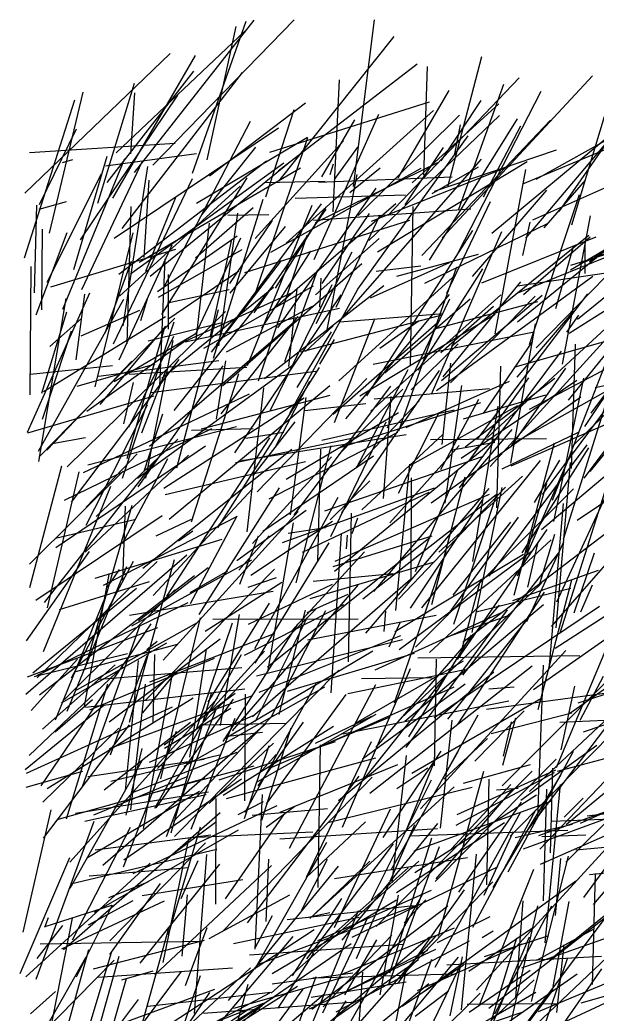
# Model space of a CAD drawing. Header units: metres. Extents: x 0 to 1019, y 0 to 619.
# Drawn here: x 0.1 to 69.5, y 496.1 to 615.5 of the extents above; entities that cross this region are included whole.
import ezdxf

# ---------------------------------------------------------------- set-up
doc = ezdxf.new("R2010")
doc.units = ezdxf.units.M

msp = doc.modelspace()

# ---------------------------------------------------------------- linework, layer by layer
at = {"color": 125}
for p, q in [((13.87, 597.17), (28.25, 615.46)), ((6.59, 585.54), (10.57, 599.14)), ((47.91, 538.85), (67.39, 539.15)), ((66.21, 532.23), (74.26, 537.88)), ((27.14, 521.68), (27.2, 534.5))]:
    msp.add_line(p, q, dxfattribs=at)
at = {"color": 43}
for p, q in [((16.06, 598.04), (33.07, 615.51)), ((2.36, 562.44), (5.66, 582.02))]:
    msp.add_line(p, q, dxfattribs=at)
at = {"color": 61}
msp.add_line((20.82, 597.1), (27.29, 615.35), dxfattribs=at)
at = {"color": 76}
for p, q in [((40.21, 595.5), (42.7, 615.5)), ((8.04, 556.95), (14.18, 563.37)), ((25.65, 530.11), (40.76, 547.61)), ((54.79, 526.46), (60.7, 532.5))]:
    msp.add_line(p, q, dxfattribs=at)
at = {"color": 98}
for p, q in [((11.68, 599.53), (27.14, 614.17)), ((28.44, 582.79), (34.7, 601.37)), ((60.54, 595.83), (70.92, 600.16))]:
    msp.add_line(p, q, dxfattribs=at)
at = {"color": 49}
for p, q in [((22.62, 598.69), (26.1, 614.7)), ((64.53, 580.85), (66.63, 588.3)), ((34.65, 541.02), (50.12, 543.99)), ((14.04, 485.61), (22.94, 498.64))]:
    msp.add_line(p, q, dxfattribs=at)
at = {"color": 8}
for p, q in [((31.21, 596.12), (45.09, 613.53)), ((59.64, 564.77), (79.21, 575.74)), ((61.02, 551.51), (63.42, 559.87)), ((47.58, 513.06), (62.19, 522.39))]:
    msp.add_line(p, q, dxfattribs=at)
at = {"color": 68}
for p, q in [((0.66, 594.71), (18.16, 611.47)), ((42.36, 509.78), (49.56, 524.19)), ((36.9, 494.77), (49.34, 505.33))]:
    msp.add_line(p, q, dxfattribs=at)
at = {"color": 91}
for p, q in [((11.25, 594.1), (21.19, 611.22)), ((12.43, 560.44), (18.63, 579.24))]:
    msp.add_line(p, q, dxfattribs=at)
at = {"color": 104}
for p, q in [((51.52, 595.45), (55.63, 611.13)), ((33.2, 594.09), (46.46, 594.51)), ((24.52, 528.83), (33.51, 542.91))]:
    msp.add_line(p, q, dxfattribs=at)
at = {"color": 244}
for p, q in [((10.59, 595.99), (21.01, 609.35)), ((4.35, 531.43), (10.38, 546.19)), ((42.91, 528.13), (57.75, 545.2)), ((10.87, 527.96), (28.05, 534.33)), ((63.23, 504.62), (65.07, 523.66)), ((6.4, 504.98), (13.4, 518.52)), ((34.89, 496.7), (50.1, 503.85))]:
    msp.add_line(p, q, dxfattribs=at)
at = {"color": 157}
for p, q in [((31.15, 597.39), (47.86, 610.25)), ((30.39, 531.89), (36.86, 544.56)), ((52.02, 541.58), (58.7, 543.9)), ((1.38, 496.1), (4.37, 498.76))]:
    msp.add_line(p, q, dxfattribs=at)
at = {"color": 75}
for p, q in [((48.65, 596.87), (49.1, 609.91)), ((17.14, 572.46), (30.58, 583.41)), ((43.95, 573.12), (54.24, 581.99)), ((40.04, 553.8), (40.71, 555.7)), ((10.76, 510.08), (15.52, 511.96))]:
    msp.add_line(p, q, dxfattribs=at)
at = {"color": 216}
for p, q in [((12.4, 590.43), (26.86, 609.2)), ((28.37, 589.24), (38.98, 600.97)), ((17.87, 579.54), (26.39, 585.37)), ((30.17, 525.66), (44.62, 531.76)), ((0.82, 523.33), (7.64, 525.23)), ((20.55, 517.26), (35.31, 517.95)), ((62.67, 514.06), (72.14, 518.23)), ((36.55, 496.95), (44.81, 505.54))]:
    msp.add_line(p, q, dxfattribs=at)
at = {"color": 147}
for p, q in [((37.74, 592.45), (38.51, 608.3)), ((42.24, 582.12), (51.74, 586.35)), ((26.16, 550.56), (34.52, 556.61)), ((34.99, 545.98), (49.92, 550.39))]:
    msp.add_line(p, q, dxfattribs=at)
at = {"color": 255}
for p, q in [((44.33, 592.03), (60.11, 608.56)), ((15.82, 570.76), (35.66, 573.31)), ((20.01, 499.5), (22.6, 506.48)), ((62.44, 496.37), (77, 502.46))]:
    msp.add_line(p, q, dxfattribs=at)
at = {"color": 12}
for p, q in [((50.85, 589.34), (68.91, 608.79)), ((46.85, 561.88), (59.94, 569.18)), ((19.48, 509.96), (21.53, 514.51)), ((35.31, 500.43), (52.3, 500.9))]:
    msp.add_line(p, q, dxfattribs=at)
at = {"color": 152}
for p, q in [((66.43, 590.87), (71.6, 608.03)), ((42.66, 569.98), (56.54, 571.24)), ((25.99, 562.33), (40.34, 565.33)), ((67.54, 544.39), (68.94, 547.64))]:
    msp.add_line(p, q, dxfattribs=at)
at = {"color": 199}
msp.add_line((9.44, 593.49), (13.88, 607.92), dxfattribs=at)
at = {"color": 31}
for p, q in [((45.55, 596.55), (51.68, 607.02)), ((60.55, 587.19), (61.44, 591.23)), ((1.02, 565.98), (8.51, 582.71)), ((27.26, 565.26), (31.83, 565.96)), ((1.28, 547.32), (5.12, 561.95)), ((54.93, 544.38), (66.34, 547.25)), ((51.06, 524.28), (56.31, 529.19))]:
    msp.add_line(p, q, dxfattribs=at)
at = {"color": 248}
for p, q in [((52.81, 587.6), (62.77, 606.94)), ((50.69, 575.57), (57.04, 581.11))]:
    msp.add_line(p, q, dxfattribs=at)
at = {"color": 112}
for p, q in [((52.84, 592.76), (58.28, 607.79)), ((9.64, 494.57), (12.01, 503.03))]:
    msp.add_line(p, q, dxfattribs=at)
at = {"color": 90}
for p, q in [((64.94, 592.48), (75.24, 607.4)), ((15.35, 539.85), (16.57, 540.87))]:
    msp.add_line(p, q, dxfattribs=at)
at = {"color": 148}
for p, q in [((0.63, 586.93), (6.7, 605.9)), ((47.25, 595.95), (57.67, 605.42)), ((1.32, 570.47), (1.46, 585.89))]:
    msp.add_line(p, q, dxfattribs=at)
at = {"color": 10}
for p, q in [((3.66, 589.89), (7.71, 606.82)), ((21.94, 566.37), (37.38, 570.41)), ((47.13, 548.3), (47.17, 560.49)), ((10.99, 527.21), (15.39, 539.12)), ((12.36, 500.16), (16.12, 501.27))]:
    msp.add_line(p, q, dxfattribs=at)
at = {"color": 241}
for p, q in [((7.37, 589.1), (19.08, 606.47)), ((28.03, 519.96), (37.06, 520.75))]:
    msp.add_line(p, q, dxfattribs=at)
at = {"color": 137}
msp.add_line((13.43, 599.4), (13.92, 606.76), dxfattribs=at)
at = {"color": 101}
for p, q in [((30.12, 599.61), (49.34, 605.66)), ((52.37, 599.41), (53.07, 602.9)), ((19.95, 576.85), (38.51, 580.86)), ((45.28, 544.56), (46.95, 562.12)), ((69.04, 509.24), (72.19, 512.87)), ((22.84, 505.13), (32.56, 510.41)), ((59.71, 498.06), (60.59, 509.68)), ((25.19, 491.33), (27.55, 499.64))]:
    msp.add_line(p, q, dxfattribs=at)
at = {"color": 158}
for p, q in [((50.72, 598.59), (55.53, 605.83)), ((45.63, 566.13), (52.63, 585.86)), ((50.01, 511.99), (64.57, 526.69)), ((52.64, 520.06), (64.52, 525.39))]:
    msp.add_line(p, q, dxfattribs=at)
at = {"color": 72}
for p, q in [((60.93, 589.29), (74.95, 605.9)), ((11.33, 576.6), (20.84, 596.45)), ((28.34, 539.98), (38.34, 558.17)), ((46.51, 528.08), (58.72, 544.62))]:
    msp.add_line(p, q, dxfattribs=at)
at = {"color": 141}
for p, q in [((62.15, 596.39), (78.89, 605.71)), ((15.24, 585.34), (18.87, 594.31)), ((14.8, 510.31), (26.87, 512.25)), ((30.41, 500.93), (45.37, 509.79))]:
    msp.add_line(p, q, dxfattribs=at)
at = {"color": 133}
for p, q in [((22.88, 596.79), (34.43, 605.56)), ((1.64, 537.08), (14.09, 547.24)), ((56.75, 489.1), (64.23, 499.03))]:
    msp.add_line(p, q, dxfattribs=at)
at = {"color": 22}
for p, q in [((29.64, 594.25), (33.07, 604.73)), ((2.34, 563.68), (12.6, 581.96)), ((57.38, 523), (60, 523.21)), ((9.12, 515.78), (23.05, 517.6))]:
    msp.add_line(p, q, dxfattribs=at)
at = {"color": 15}
for p, q in [((32.08, 588.67), (49.83, 604.63)), ((51.98, 576.31), (68.49, 589.63)), ((53.15, 562.87), (67.04, 572.22)), ((27.44, 507.03), (40.86, 524.63))]:
    msp.add_line(p, q, dxfattribs=at)
at = {"color": 86}
for p, q in [((17.38, 583.38), (27.8, 603.33)), ((36.99, 578.07), (40.63, 596.92)), ((15.2, 533.76), (30.69, 549.52)), ((61.85, 535.08), (70.4, 541.08)), ((67.89, 510.06), (79.12, 525.45))]:
    msp.add_line(p, q, dxfattribs=at)
at = {"color": 183}
msp.add_line((35.45, 586.72), (43.26, 604.2), dxfattribs=at)
at = {"color": 251}
for p, q in [((36.39, 596.65), (40.34, 603.49)), ((47.13, 571.08), (52.79, 576.61)), ((14.32, 559.42), (24.51, 573.96)), ((20.59, 545.41), (26.22, 555.91)), ((56.19, 532.68), (71.57, 534.79))]:
    msp.add_line(p, q, dxfattribs=at)
at = {"color": 56}
for p, q in [((40.77, 592.03), (52.93, 604.08)), ((64.66, 545.6), (72.36, 562.31)), ((55.32, 497.06), (61.88, 513.46))]:
    msp.add_line(p, q, dxfattribs=at)
at = {"color": 171}
for p, q in [((42.05, 589.02), (57.75, 604.02)), ((57.21, 577.79), (60.9, 597.55)), ((54.91, 490.2), (61.36, 505.36)), ((58.49, 491.36), (73.47, 505.56)), ((38.13, 496.35), (54.15, 504.87))]:
    msp.add_line(p, q, dxfattribs=at)
at = {"color": 3}
for p, q in [((48.4, 587.22), (63.9, 603.47)), ((54.45, 541.89), (58.07, 559.35)), ((51.49, 543.96), (60.03, 555.76)), ((20.53, 526.92), (22.52, 539.91)), ((27.17, 520.34), (35.7, 535.8)), ((0.79, 500.55), (15.75, 514.18)), ((68.56, 512.82), (73.88, 513.34))]:
    msp.add_line(p, q, dxfattribs=at)
at = {"color": 172}
for p, q in [((49.33, 586.65), (59.92, 603.62)), ((40.94, 570.35), (57.24, 580.14)), ((56.24, 511.59), (56.49, 524.28))]:
    msp.add_line(p, q, dxfattribs=at)
at = {"color": 169}
for p, q in [((2.43, 593.32), (6.91, 602.42)), ((54.56, 550.43), (57.58, 569.12)), ((39.35, 551.97), (39.46, 553.62))]:
    msp.add_line(p, q, dxfattribs=at)
at = {"color": 70}
for p, q in [((11.41, 589.28), (31.18, 602.55)), ((39.08, 579.97), (55.58, 598.77)), ((66.14, 577.88), (85.13, 589.87)), ((29.18, 578.49), (35.06, 587.71)), ((3.4, 544.86), (7.21, 561.23)), ((6.95, 535.01), (21.43, 543.1)), ((7.62, 493.24), (23.54, 499.07))]:
    msp.add_line(p, q, dxfattribs=at)
at = {"color": 58}
for p, q in [((55.83, 594.24), (60.31, 602.79)), ((59.52, 546.39), (64.35, 564.68)), ((48.39, 498.59), (66.94, 512.06)), ((21.08, 491.62), (39.92, 504.55))]:
    msp.add_line(p, q, dxfattribs=at)
at = {"color": 149}
for p, q in [((21.31, 593.51), (34.66, 601.41)), ((35.62, 591.16), (50.33, 598.37)), ((26.32, 520.04), (29.36, 521.61))]:
    msp.add_line(p, q, dxfattribs=at)
at = {"color": 201}
for p, q in [((40.73, 583.17), (53.97, 601.59)), ((36.37, 565), (52.31, 568.68)), ((67.08, 555.42), (79.69, 563.85)), ((17.43, 528.41), (25.96, 534.61))]:
    msp.add_line(p, q, dxfattribs=at)
at = {"color": 213}
for p, q in [((56.83, 589.87), (71.2, 601.81)), ((44.71, 513.41), (52.78, 527.6)), ((25.18, 497.7), (38.4, 513.85)), ((17.17, 486.84), (32.96, 505.4))]:
    msp.add_line(p, q, dxfattribs=at)
at = {"color": 136}
for p, q in [((1.25, 599.58), (18.77, 600.69)), ((37.39, 596.93), (37.8, 598.22)), ((33.42, 571.33), (37.53, 578.05)), ((13.28, 531.13), (18.66, 550.67)), ((61.59, 497.57), (66.04, 515.05))]:
    msp.add_line(p, q, dxfattribs=at)
at = {"color": 187}
for p, q in [((21.96, 592.08), (28.47, 600.24)), ((49.59, 570.55), (58.02, 590.09))]:
    msp.add_line(p, q, dxfattribs=at)
at = {"color": 111}
for p, q in [((37.9, 596.32), (40.7, 600.22)), ((19.16, 552.91), (20.89, 554.12)), ((10.6, 547.34), (12.06, 549.49))]:
    msp.add_line(p, q, dxfattribs=at)
at = {"color": 25}
for p, q in [((46.4, 593.3), (51.03, 600.2)), ((49.45, 565.09), (63.41, 565.23)), ((38.39, 521.74), (57.06, 537.18))]:
    msp.add_line(p, q, dxfattribs=at)
at = {"color": 126}
for p, q in [((49.94, 594.95), (64.61, 599.91)), ((3.35, 523.15), (20.9, 534.07))]:
    msp.add_line(p, q, dxfattribs=at)
at = {"color": 138}
for p, q in [((5.2, 598.39), (6.45, 598.73)), ((65.51, 519.72), (67.8, 521.99)), ((66.91, 515.8), (83.32, 517.23)), ((9.87, 488.32), (19.52, 501.18))]:
    msp.add_line(p, q, dxfattribs=at)
at = {"color": 11}
for p, q in [((5.23, 580.76), (12.69, 598.86)), ((43.38, 576.09), (48.1, 579.4)), ((33.29, 547.89), (37.5, 564.32)), ((62.5, 547.52), (64.39, 553.74)), ((45.15, 542.03), (60.62, 551.32)), ((28.85, 534.76), (45.87, 541.55)), ((60.32, 521.75), (69.47, 528.37))]:
    msp.add_line(p, q, dxfattribs=at)
at = {"color": 53}
for p, q in [((7.53, 583.14), (14.82, 598.52)), ((30.85, 581.02), (45.29, 593.46)), ((64.46, 540.01), (80.28, 550.25)), ((11, 524.06), (24.07, 527.23)), ((56.18, 481.7), (70.05, 501.5))]:
    msp.add_line(p, q, dxfattribs=at)
at = {"color": 197}
for p, q in [((10.36, 597.99), (21.31, 599.45)), ((65.15, 527.8), (66.8, 535.46)), ((55.65, 505.27), (56.99, 506.08))]:
    msp.add_line(p, q, dxfattribs=at)
at = {"color": 163}
for p, q in [((11.98, 584.97), (29.73, 598.58)), ((26.52, 547.72), (28.78, 553.51)), ((30.28, 498.57), (48.03, 514.44)), ((46.3, 507.01), (48.91, 509.8))]:
    msp.add_line(p, q, dxfattribs=at)
at = {"color": 233}
for p, q in [((43.08, 587.63), (61.09, 598.5)), ((32.42, 573.85), (33.44, 583.2)), ((25.93, 563.49), (38.71, 582.48)), ((40.53, 561.77), (48.08, 569.76)), ((15.69, 535.98), (30.57, 541.76)), ((5.3, 484.27), (11.09, 503.45))]:
    msp.add_line(p, q, dxfattribs=at)
at = {"color": 29}
for p, q in [((12.49, 578.75), (15.47, 597.9)), ((45.67, 539.85), (61.7, 551.75)), ((10.82, 531.19), (24.18, 541.14)), ((10.9, 503.22), (17.01, 511.74))]:
    msp.add_line(p, q, dxfattribs=at)
at = {"color": 128}
for p, q in [((13.37, 585.01), (31.81, 598.32)), ((67.39, 586.21), (84.2, 593.11)), ((64.27, 555.23), (67.89, 572.48)), ((21.63, 544.07), (31.29, 559.31)), ((24.06, 524.19), (38.03, 528.8)), ((68.93, 499.61), (69.28, 512.95))]:
    msp.add_line(p, q, dxfattribs=at)
at = {"color": 96}
for p, q in [((14.42, 586.41), (33.82, 597.72)), ((18.64, 576.32), (32.86, 582.76)), ((24.3, 568.17), (33.55, 579.88)), ((67.91, 560.46), (80.14, 576.64)), ((3.05, 545.52), (16.37, 562.55)), ((37.12, 528.6), (52.28, 535.38)), ((40.05, 505.32), (57.58, 513.79))]:
    msp.add_line(p, q, dxfattribs=at)
at = {"color": 81}
for p, q in [((15.73, 584.73), (32.31, 598.25)), ((62.15, 576.12), (72.16, 586.35)), ((25.41, 529.51), (29.25, 529.92)), ((53.43, 523.81), (61.49, 526.06))]:
    msp.add_line(p, q, dxfattribs=at)
at = {"color": 38}
msp.add_line((30.25, 587.59), (48.32, 597.68), dxfattribs=at)
at = {"color": 202}
for p, q in [((39.76, 594.79), (43.41, 597.74)), ((31.1, 578.51), (42.94, 595.3)), ((27.11, 585.15), (46.97, 591.45)), ((65.43, 553.14), (70.87, 570.4)), ((66.72, 544.29), (69.16, 551.48))]:
    msp.add_line(p, q, dxfattribs=at)
at = {"color": 198}
for p, q in [((42.35, 591.33), (59.03, 597.99)), ((22.73, 533.54), (30.11, 545.42)), ((16.46, 520.85), (25.77, 533.9)), ((17.3, 502.27), (20.38, 517.1))]:
    msp.add_line(p, q, dxfattribs=at)
at = {"color": 73}
for p, q in [((49.67, 594.66), (55.23, 597.84)), ((36, 596.03), (52.04, 596.66)), ((15.51, 576.95), (24.4, 579.16)), ((6.28, 557.56), (19.24, 574.71)), ((2.79, 530.3), (11.55, 538.04))]:
    msp.add_line(p, q, dxfattribs=at)
at = {"color": 160}
for p, q in [((61.74, 591.5), (75.43, 597.59)), ((45.61, 545.92), (58.45, 559.38)), ((4.36, 553.25), (14.02, 555.54)), ((28.55, 536.72), (46.07, 541.08)), ((0.71, 525.45), (10.16, 533.17)), ((31.39, 520.32), (45.53, 526.06))]:
    msp.add_line(p, q, dxfattribs=at)
at = {"color": 166}
for p, q in [((3.38, 583.99), (9.89, 597.01)), ((29.09, 482.65), (35.7, 500.57)), ((18.84, 488.44), (29.69, 497.55)), ((19.42, 491.07), (30.66, 498.12))]:
    msp.add_line(p, q, dxfattribs=at)
at = {"color": 207}
msp.add_line((15.03, 586.97), (15.63, 596.27), dxfattribs=at)
at = {"color": 143}
for p, q in [((17.14, 580.12), (27.42, 596.52)), ((1.86, 582.73), (2.13, 593.27)), ((42.16, 522.61), (61.68, 537.91)), ((35.1, 498.08), (46.53, 499.92))]:
    msp.add_line(p, q, dxfattribs=at)
at = {"color": 26}
for p, q in [((29.5, 595.98), (36.8, 596.14)), ((50.17, 571), (68.95, 584.74))]:
    msp.add_line(p, q, dxfattribs=at)
at = {"color": 247}
for p, q in [((63.13, 590.53), (68.09, 596.24)), ((33.98, 508.57), (37.08, 514.67)), ((34.6, 507.68), (37.35, 508.26))]:
    msp.add_line(p, q, dxfattribs=at)
at = {"color": 195}
for p, q in [((66.27, 585.49), (86.03, 597.08)), ((17.54, 558.48), (34.44, 562.47)), ((41.68, 541.84), (56.52, 559.21))]:
    msp.add_line(p, q, dxfattribs=at)
at = {"color": 33}
for p, q in [((12.05, 582.33), (26.55, 595.55)), ((36.14, 581), (36.31, 584.5)), ((65.72, 514.32), (81.02, 529.5))]:
    msp.add_line(p, q, dxfattribs=at)
at = {"color": 234}
for p, q in [((54.52, 584.68), (63.44, 595.05)), ((67.43, 531.36), (70.25, 536.68)), ((43.75, 517.26), (50.72, 527.66)), ((6.88, 500.54), (11.21, 509.2))]:
    msp.add_line(p, q, dxfattribs=at)
at = {"color": 121}
for p, q in [((59.91, 579.24), (79.14, 594.93)), ((14.61, 579.4), (15.42, 581.99)), ((62.38, 532.65), (66.46, 548.22)), ((12.6, 514.6), (26.72, 524.31))]:
    msp.add_line(p, q, dxfattribs=at)
at = {"color": 52}
for p, q in [((2.42, 592.78), (5.69, 593.69)), ((62.91, 558.51), (73.05, 572.14)), ((48.41, 544.86), (62.69, 562.59))]:
    msp.add_line(p, q, dxfattribs=at)
at = {"color": 179}
for p, q in [((23.36, 574.86), (29.32, 593.99)), ((68.77, 568.26), (82.54, 586.83)), ((22.06, 530.8), (32.08, 531.03)), ((22.15, 496.16), (40.44, 497.54))]:
    msp.add_line(p, q, dxfattribs=at)
at = {"color": 87}
for p, q in [((51.42, 582.68), (56.66, 593.7)), ((19.82, 525.85), (36.75, 535.37)), ((45.36, 510.66), (58.36, 519.08)), ((0.1, 500.94), (6.07, 514.89))]:
    msp.add_line(p, q, dxfattribs=at)
at = {"color": 140}
for p, q in [((61.35, 576.51), (67.36, 594.54)), ((35.89, 550.47), (36.28, 563.92)), ((13.54, 542.7), (27.96, 550.65)), ((1.79, 536.62), (13.03, 539.38))]:
    msp.add_line(p, q, dxfattribs=at)
at = {"color": 203}
for p, q in [((68.56, 586.49), (78.83, 594.64)), ((56.64, 561.86), (71.83, 578.56)), ((7.73, 561.13), (27.68, 570.59)), ((49.53, 557.5), (67.53, 570.21)), ((28.43, 531.27), (34.68, 543.76))]:
    msp.add_line(p, q, dxfattribs=at)
at = {"color": 13}
for p, q in [((12.98, 576.61), (13.46, 593.1)), ((12.47, 548.21), (12.78, 557.08)), ((8.48, 532.62), (23.48, 538.81)), ((17.94, 505.62), (21.78, 518.56))]:
    msp.add_line(p, q, dxfattribs=at)
at = {"color": 159}
for p, q in [((21.2, 586.94), (28.15, 592.98)), ((10.34, 577.93), (13.52, 586.52)), ((51.54, 490.05), (67.1, 500.88))]:
    msp.add_line(p, q, dxfattribs=at)
at = {"color": 209}
for p, q in [((23.71, 576.48), (36.35, 593.42)), ((47.05, 573.92), (47.35, 593.1)), ((42.93, 585.31), (48.29, 585.97)), ((46.53, 566.53), (58.95, 572.1)), ((26.39, 549.4), (30.05, 553.51))]:
    msp.add_line(p, q, dxfattribs=at)
at = {"color": 250}
for p, q in [((27.47, 574), (35.23, 593.24)), ((40.54, 561.7), (46.75, 573.51)), ((29.84, 537.77), (49.4, 553.38))]:
    msp.add_line(p, q, dxfattribs=at)
at = {"color": 242}
for p, q in [((28.25, 580.33), (36.91, 592.78)), ((32.86, 500.67), (38.78, 509.97))]:
    msp.add_line(p, q, dxfattribs=at)
at = {"color": 236}
for p, q in [((30.82, 583.3), (36.89, 593.02)), ((33.73, 486.85), (50.13, 505.48))]:
    msp.add_line(p, q, dxfattribs=at)
at = {"color": 46}
for p, q in [((35.38, 591.46), (54.31, 592.81)), ((23.74, 567.55), (24.83, 574.54)), ((0.79, 534.51), (20.16, 551.23)), ((42.17, 487.16), (62.13, 498.71))]:
    msp.add_line(p, q, dxfattribs=at)
at = {"color": 64}
for p, q in [((67.12, 579.56), (83.71, 593.03)), ((59.89, 572.57), (66.68, 580.53)), ((37.93, 495.57), (48.02, 502.64))]:
    msp.add_line(p, q, dxfattribs=at)
at = {"color": 249}
for p, q in [((24.02, 576.36), (26.28, 592.28)), ((27.54, 547.35), (30.95, 548.53)), ((37.91, 512.37), (53.91, 514.89))]:
    msp.add_line(p, q, dxfattribs=at)
at = {"color": 177}
for p, q in [((25.09, 592.06), (30.01, 592.14)), ((64.12, 557.79), (71.14, 575.82)), ((47.63, 549.24), (52.7, 561.36)), ((6.12, 511.19), (14.78, 526.54))]:
    msp.add_line(p, q, dxfattribs=at)
at = {"color": 1}
for p, q in [((25.34, 583.84), (30.46, 591.42)), ((28.35, 501.46), (37, 516.7)), ((64.22, 499.39), (66.12, 509.58))]:
    msp.add_line(p, q, dxfattribs=at)
at = {"color": 254}
for p, q in [((36.42, 583.86), (42.11, 592.26)), ((28.72, 523.47), (34.2, 531.12)), ((15.9, 522.62), (28.27, 525.89)), ((1.23, 492.21), (11.43, 502.54))]:
    msp.add_line(p, q, dxfattribs=at)
at = {"color": 109}
for p, q in [((38.1, 580.99), (43.41, 592.11)), ((14.23, 560.44), (32.88, 574.04)), ((61.34, 522.79), (79.66, 539.99)), ((12.87, 519.97), (14.8, 527.98))]:
    msp.add_line(p, q, dxfattribs=at)
at = {"color": 21}
for p, q in [((65.31, 574.15), (68.68, 591.98)), ((53.64, 564.23), (64.42, 572.47)), ((63.73, 537.52), (65.44, 557.41)), ((43.87, 542.03), (44.08, 544.48))]:
    msp.add_line(p, q, dxfattribs=at)
at = {"color": 14}
for p, q in [((2.74, 580.69), (2.79, 590.36)), ((24.91, 521.97), (42.89, 526.85)), ((55.89, 510.36), (59.37, 517.83))]:
    msp.add_line(p, q, dxfattribs=at)
at = {"color": 23}
for p, q in [((21.27, 577.09), (22.89, 591.07)), ((36.75, 556.52), (55.82, 563.1)), ((45.11, 533.44), (51.33, 551.69))]:
    msp.add_line(p, q, dxfattribs=at)
at = {"color": 253}
for p, q in [((25.38, 582.66), (32.03, 590.68)), ((35.71, 579.03), (40.04, 587.63)), ((59.92, 583.58), (77.67, 586.18)), ((49.35, 539.52), (63.96, 553.05)), ((1.22, 527.12), (12.46, 537.82)), ((13.14, 489.56), (30.14, 498.63))]:
    msp.add_line(p, q, dxfattribs=at)
at = {"color": 120}
msp.add_line((41.8, 570.34), (54.56, 590.21), dxfattribs=at)
at = {"color": 57}
for p, q in [((48.77, 583.9), (63.5, 591.03)), ((2.74, 570.65), (5.74, 580.42)), ((52.05, 563.84), (57.18, 564.79)), ((12.42, 552.59), (17.87, 562.81)), ((54.07, 501.21), (61.85, 506.52)), ((27.7, 503.19), (46.12, 504.47))]:
    msp.add_line(p, q, dxfattribs=at)
at = {"color": 74}
for p, q in [((66.31, 586.05), (82.01, 590.98)), ((2.85, 521.52), (11.99, 530.43)), ((68.28, 519.9), (87.86, 522.27))]:
    msp.add_line(p, q, dxfattribs=at)
at = {"color": 59}
for p, q in [((2.06, 580.06), (5.77, 589.95)), ((28.39, 538.23), (37.26, 552.69)), ((52.69, 530.81), (63.14, 546.77)), ((37.1, 519.08), (54.47, 523.33)), ((25.93, 489.39), (36.58, 498.4))]:
    msp.add_line(p, q, dxfattribs=at)
at = {"color": 193}
for p, q in [((9.13, 571.43), (13.69, 589.92)), ((62.49, 517.52), (80.48, 523.96))]:
    msp.add_line(p, q, dxfattribs=at)
at = {"color": 51}
for p, q in [((16.64, 582.87), (26.22, 589.56)), ((68.63, 561.26), (77.4, 571.95)), ((61.02, 543.24), (65.47, 552.79)), ((2.43, 534.44), (21.07, 548.76)), ((60.64, 515.92), (72.22, 520.16))]:
    msp.add_line(p, q, dxfattribs=at)
at = {"color": 50}
for p, q in [((21.2, 577.71), (26.63, 589.34)), ((24.47, 571.6), (41.18, 586.25)), ((8.25, 562.07), (26.14, 566.65)), ((49.62, 545.28), (53.64, 560.62))]:
    msp.add_line(p, q, dxfattribs=at)
at = {"color": 42}
for p, q in [((22.99, 577.51), (25.58, 589.11)), ((26.73, 562.56), (46.51, 565.71)), ((56.97, 511.29), (65.13, 524.75)), ((56.48, 496.79), (70.82, 507.94)), ((31.15, 496.76), (35.43, 503.39))]:
    msp.add_line(p, q, dxfattribs=at)
at = {"color": 206}
for p, q in [((28.78, 572.13), (34.62, 589.63)), ((35.63, 582.48), (43.3, 589.26)), ((61.16, 547.35), (62.35, 552.6)), ((12.77, 522.93), (14.36, 538.54))]:
    msp.add_line(p, q, dxfattribs=at)
at = {"color": 240}
for p, q in [((55.62, 583.92), (69.38, 589.43)), ((50.79, 572.2), (62.86, 582.43))]:
    msp.add_line(p, q, dxfattribs=at)
at = {"color": 36}
for p, q in [((60.65, 582.52), (68.66, 589.43)), ((3.34, 563.83), (13.53, 574.51)), ((18.55, 519.19), (30.53, 532.02)), ((5.33, 503.82), (24.17, 520.27)), ((8.93, 501.52), (22.28, 504.94)), ((18.62, 490.1), (33.48, 499.43)), ((46.69, 489.93), (55.42, 498.57))]:
    msp.add_line(p, q, dxfattribs=at)
at = {"color": 65}
for p, q in [((68.03, 585.05), (68.05, 588.95)), ((4.4, 552.14), (22.42, 564.33)), ((14.88, 549.62), (32.8, 563.93)), ((22.83, 521.35), (30.57, 528.61))]:
    msp.add_line(p, q, dxfattribs=at)
at = {"color": 174}
for p, q in [((3.81, 583.46), (18.83, 587.96)), ((38.01, 550.49), (56.53, 558.52)), ((13.43, 520.61), (15.19, 535.72))]:
    msp.add_line(p, q, dxfattribs=at)
at = {"color": 175}
for p, q in [((12.02, 574.68), (18.39, 588.48)), ((13.63, 522.68), (26.19, 527.53)), ((25.75, 504.55), (40.86, 507.72))]:
    msp.add_line(p, q, dxfattribs=at)
at = {"color": 243}
for p, q in [((16.75, 582.19), (26.8, 587.92)), ((38.43, 572.14), (52.12, 584.6)), ((44.45, 499.65), (50.53, 516.18))]:
    msp.add_line(p, q, dxfattribs=at)
at = {"color": 113}
for p, q in [((59.97, 582.73), (74.24, 588.52)), ((28.07, 552.61), (37.54, 563.02)), ((35.63, 528.6), (42.39, 531.84)), ((10.9, 504.87), (22.39, 516.63))]:
    msp.add_line(p, q, dxfattribs=at)
at = {"color": 151}
for p, q in [((16.93, 571.52), (17.55, 586.8)), ((62.8, 554.27), (80.94, 569.59)), ((7.95, 551.55), (20.36, 563.22)), ((61.96, 557.53), (65.02, 562.63)), ((51.99, 515.92), (59.1, 523.63)), ((2.18, 502.76), (5.24, 506.71)), ((41.65, 493.5), (49.25, 499.73))]:
    msp.add_line(p, q, dxfattribs=at)
at = {"color": 48}
for p, q in [((23.14, 575.58), (31.52, 586.6)), ((3.95, 564.63), (7.96, 565.35)), ((58.06, 561.57), (67.26, 565.96)), ((8.06, 538.01), (13.6, 557.21)), ((0.08, 488.9), (8.05, 502.93)), ((15.49, 490.14), (27.81, 501.61))]:
    msp.add_line(p, q, dxfattribs=at)
at = {"color": 35}
for p, q in [((45.39, 584.73), (55.21, 587.37)), ((17.94, 578.37), (17.96, 584.93)), ((12.58, 566.97), (13.73, 571.93)), ((4.83, 544.69), (15.67, 548.02))]:
    msp.add_line(p, q, dxfattribs=at)
at = {"color": 173}
for p, q in [((68.01, 566.66), (81.32, 586.62)), ((6.3, 536.45), (13.75, 550.47)), ((23.09, 532.63), (29.5, 539.68)), ((5.67, 519.54), (10.65, 535.73)), ((4.33, 529.99), (8.82, 533.86)), ((9.05, 508.31), (26.37, 518.19)), ((55, 498.93), (71.84, 517.34)), ((5.13, 503.9), (17.49, 509.69)), ((67.56, 497.41), (79.01, 500.64))]:
    msp.add_line(p, q, dxfattribs=at)
at = {"color": 222}
for p, q in [((31.94, 574.48), (35.89, 585.51)), ((30.21, 568.61), (37.65, 583.71))]:
    msp.add_line(p, q, dxfattribs=at)
at = {"color": 219}
msp.add_line((47.97, 573.43), (55.73, 585.62), dxfattribs=at)
at = {"color": 186}
for p, q in [((17.83, 581.5), (25.23, 583.12)), ((28.62, 558.83), (41.78, 572.42)), ((54.56, 506.5), (62.11, 520.61)), ((61.54, 493.27), (72.44, 498.31)), ((30.65, 483.97), (39.31, 497.67))]:
    msp.add_line(p, q, dxfattribs=at)
at = {"color": 108}
for p, q in [((18.64, 568.6), (30.41, 583.45)), ((15.67, 564.29), (33.12, 579.29)), ((8.4, 512.69), (20.35, 513.67)), ((8.18, 489.64), (14.36, 497.8))]:
    msp.add_line(p, q, dxfattribs=at)
at = {"color": 54}
for p, q in [((22.22, 576.08), (35.37, 583.56)), ((41.3, 545.94), (57.51, 558.6)), ((46.28, 531.92), (62.79, 547.84)), ((7.61, 523.4), (14.56, 542.82)), ((51.82, 495.87), (53.31, 502.94))]:
    msp.add_line(p, q, dxfattribs=at)
at = {"color": 229}
for p, q in [((29.5, 572.41), (43.85, 583.61)), ((59.65, 573.84), (76.65, 578.63)), ((7.89, 519.23), (22.47, 522.45))]:
    msp.add_line(p, q, dxfattribs=at)
at = {"color": 62}
for p, q in [((32.55, 568.26), (40.72, 583.17)), ((13.19, 566.59), (18.58, 577.52)), ((28.05, 531.8), (47.04, 548.33)), ((28.91, 525.01), (30.89, 527.25))]:
    msp.add_line(p, q, dxfattribs=at)
at = {"color": 55}
for p, q in [((50.97, 572.62), (60.3, 584.06)), ((64.02, 542.64), (79.92, 560.81)), ((38.66, 493.08), (48.49, 510.45))]:
    msp.add_line(p, q, dxfattribs=at)
at = {"color": 80}
for p, q in [((66.03, 569.84), (76.72, 583)), ((33.85, 575.63), (50.87, 580.09)), ((65.84, 578), (67.29, 580.05)), ((62.58, 515.86), (73.12, 526.92))]:
    msp.add_line(p, q, dxfattribs=at)
at = {"color": 30}
for p, q in [((6.84, 574.65), (7.89, 582.54)), ((27.58, 542.91), (37.66, 547.73)), ((63.87, 515.43), (64.17, 525.63))]:
    msp.add_line(p, q, dxfattribs=at)
at = {"color": 196}
for p, q in [((39.26, 567.57), (51.72, 582.52)), ((34.95, 507.55), (52.28, 523.37))]:
    msp.add_line(p, q, dxfattribs=at)
at = {"color": 238}
for p, q in [((42.28, 568.49), (57.89, 582.48)), ((8.04, 554.8), (15.43, 569.27))]:
    msp.add_line(p, q, dxfattribs=at)
at = {"color": 116}
for p, q in [((44.27, 566.48), (51.79, 582.01)), ((40.45, 531), (53.41, 538.52)), ((24.8, 509.93), (31.9, 520.12))]:
    msp.add_line(p, q, dxfattribs=at)
at = {"color": 32}
msp.add_line((51.85, 571.91), (62.03, 582.33), dxfattribs=at)
at = {"color": 28}
for p, q in [((55.05, 565.08), (68.36, 582.59)), ((2.94, 570.88), (17.6, 579.88)), ((9.55, 572.7), (23.99, 574.6))]:
    msp.add_line(p, q, dxfattribs=at)
at = {"color": 145}
for p, q in [((7.44, 577.54), (14.5, 580.63)), ((17.64, 520.65), (18.09, 520.68)), ((10.99, 485.31), (27.36, 496.53))]:
    msp.add_line(p, q, dxfattribs=at)
at = {"color": 40}
for p, q in [((18.97, 561.7), (23.95, 580.72)), ((61.35, 568.76), (77.39, 577.18)), ((55.96, 502.97), (63.67, 505.49)), ((54.1, 496.29), (61.44, 501.35))]:
    msp.add_line(p, q, dxfattribs=at)
at = {"color": 228}
msp.add_line((24.91, 575.63), (35.26, 581.12), dxfattribs=at)
at = {"color": 24}
for p, q in [((49.82, 578.36), (62.36, 581.66)), ((9.26, 555.83), (19.09, 565.15)), ((37.5, 534.67), (38.77, 553.79))]:
    msp.add_line(p, q, dxfattribs=at)
at = {"color": 79}
for p, q in [((66.64, 564.41), (83.35, 580.85)), ((27.43, 553.99), (29.43, 571.3)), ((32.61, 556.06), (34.49, 570.16)), ((64.58, 542.48), (66.28, 562.32)), ((9.71, 536.32), (26.77, 537.72))]:
    msp.add_line(p, q, dxfattribs=at)
at = {"color": 97}
for p, q in [((2.39, 563.01), (18.7, 579.66)), ((16.12, 546.37), (28.11, 559.22)), ((16.32, 520.79), (26.74, 539.28))]:
    msp.add_line(p, q, dxfattribs=at)
at = {"color": 156}
for p, q in [((3.69, 576.27), (7.5, 579.64)), ((44.56, 555.07), (52.91, 564.38)), ((44.49, 540.2), (45.84, 543.18)), ((28.38, 503.86), (29.27, 522.44))]:
    msp.add_line(p, q, dxfattribs=at)
at = {"color": 63}
for p, q in [((5.77, 561.81), (24.8, 580.47)), ((22.37, 542.09), (31.58, 547.96)), ((31.24, 532.07), (34.43, 544.6))]:
    msp.add_line(p, q, dxfattribs=at)
at = {"color": 204}
for p, q in [((37.91, 567.13), (42.75, 579.6)), ((16.61, 525.58), (35.66, 544.71)), ((21.35, 530.41), (25.65, 543.07))]:
    msp.add_line(p, q, dxfattribs=at)
at = {"color": 39}
msp.add_line((38.54, 579.23), (50.99, 580.22), dxfattribs=at)
at = {"color": 220}
for p, q in [((56.31, 565.32), (72.04, 579.89)), ((1.05, 565.88), (16.22, 570.33)), ((14.87, 532.25), (18.9, 537.18))]:
    msp.add_line(p, q, dxfattribs=at)
at = {"color": 153}
for p, q in [((9.73, 569.3), (17.64, 578.72)), ((20.68, 518.29), (25.95, 531.61))]:
    msp.add_line(p, q, dxfattribs=at)
at = {"color": 210}
for p, q in [((12.97, 562.82), (17.51, 578.61)), ((57.42, 556.88), (57.89, 573.92))]:
    msp.add_line(p, q, dxfattribs=at)
at = {"color": 122}
msp.add_line((34.42, 575.66), (37.74, 578.74), dxfattribs=at)
at = {"color": 100}
msp.add_line((37.77, 568.15), (50.25, 579.11), dxfattribs=at)
at = {"color": 9}
for p, q in [((59.1, 562.24), (62.07, 579)), ((29.31, 554.1), (42.61, 563.14))]:
    msp.add_line(p, q, dxfattribs=at)
at = {"color": 181}
for p, q in [((2.8, 567.53), (6.3, 578.15)), ((53.32, 536.8), (64.99, 551.65))]:
    msp.add_line(p, q, dxfattribs=at)
at = {"color": 215}
for p, q in [((8.12, 568.49), (19.98, 576.98)), ((17.31, 538.58), (33.55, 556.43)), ((35.36, 548.07), (44.93, 548.99)), ((62.37, 519.73), (63.03, 538)), ((50.12, 512.31), (59.45, 523.15))]:
    msp.add_line(p, q, dxfattribs=at)
at = {"color": 7}
for p, q in [((11.41, 572.05), (21.37, 577.91)), ((34.06, 551.58), (49.31, 558.76)), ((58.06, 523.47), (76.44, 541.86))]:
    msp.add_line(p, q, dxfattribs=at)
at = {"color": 146}
for p, q in [((15.21, 560.44), (18.51, 576.99)), ((13.23, 572.93), (27.37, 573.8)), ((57.17, 496.1), (64.06, 509.05))]:
    msp.add_line(p, q, dxfattribs=at)
at = {"color": 99}
for p, q in [((36.15, 574.15), (37.92, 577.1)), ((39.58, 538.38), (39.95, 556.26)), ((13.13, 491.03), (29.36, 497.38))]:
    msp.add_line(p, q, dxfattribs=at)
at = {"color": 221}
for p, q in [((42.55, 574.15), (61.91, 578.03)), ((33.07, 556.03), (44.7, 571.5)), ((13.26, 544.01), (30.54, 546.86)), ((67.22, 533.45), (85.96, 539.53)), ((44.85, 511.85), (46.55, 527.15))]:
    msp.add_line(p, q, dxfattribs=at)
at = {"color": 170}
msp.add_line((55.82, 568.24), (61.74, 576.92), dxfattribs=at)
at = {"color": 223}
for p, q in [((66.41, 561.6), (66.88, 576.55)), ((67.83, 529.96), (86.18, 536.27))]:
    msp.add_line(p, q, dxfattribs=at)
at = {"color": 164}
for p, q in [((52.95, 559.29), (65.19, 575.7)), ((5.76, 532.47), (12.96, 549.82)), ((34.58, 502.7), (45.02, 516.53))]:
    msp.add_line(p, q, dxfattribs=at)
at = {"color": 246}
for p, q in [((69.24, 571.34), (86.07, 574.94)), ((14.52, 493.84), (17.99, 506.4))]:
    msp.add_line(p, q, dxfattribs=at)
at = {"color": 188}
msp.add_line((1.37, 572.93), (11.21, 573.99), dxfattribs=at)
at = {"color": 184}
for p, q in [((6.96, 571.52), (16.34, 574.17)), ((53.33, 540.74), (73.13, 555.84)), ((29.71, 507.17), (30.01, 514.69)), ((43.42, 498.36), (45.6, 510.36)), ((61.44, 489.62), (65.91, 502.74))]:
    msp.add_line(p, q, dxfattribs=at)
at = {"color": 4}
for p, q in [((14.76, 565.9), (17.66, 573.47)), ((7.87, 533.07), (10.8, 548.89)), ((41.26, 526.72), (53.64, 535.75)), ((47.61, 495.81), (51.62, 498.84))]:
    msp.add_line(p, q, dxfattribs=at)
at = {"color": 66}
for p, q in [((23.88, 554.48), (36.1, 573.75)), ((10.22, 491), (12.92, 500.35))]:
    msp.add_line(p, q, dxfattribs=at)
at = {"color": 176}
for p, q in [((50.87, 564.5), (51.9, 574.28)), ((54.1, 562.53), (61.28, 572.52)), ((10.13, 547.6), (26.09, 555.82)), ((52.52, 518.76), (64.37, 525.09)), ((6.77, 520.19), (22.77, 522.75)), ((52.84, 510.72), (60.39, 521.53)), ((15.48, 497), (30.24, 498.68))]:
    msp.add_line(p, q, dxfattribs=at)
at = {"color": 231}
for p, q in [((59.22, 564.37), (65.73, 573.66)), ((16.48, 553.54), (20.71, 555.54)), ((28.69, 502.03), (48.07, 509.29))]:
    msp.add_line(p, q, dxfattribs=at)
at = {"color": 106}
for p, q in [((20.73, 555.19), (26.4, 573.04)), ((53.43, 567.57), (63.3, 570.48)), ((42.49, 483.1), (49.63, 502.66))]:
    msp.add_line(p, q, dxfattribs=at)
at = {"color": 208}
for p, q in [((38.78, 556.27), (50.54, 573.37)), ((1.26, 550.11), (12.51, 561.29))]:
    msp.add_line(p, q, dxfattribs=at)
at = {"color": 135}
for p, q in [((18.02, 555.51), (37.34, 571.6)), ((32.27, 534.85), (47.54, 539.41))]:
    msp.add_line(p, q, dxfattribs=at)
at = {"color": 77}
for p, q in [((30.84, 564.31), (34.95, 572.11)), ((65.01, 531.14), (83.55, 531.97)), ((12.55, 513.74), (18.92, 530.06)), ((16.31, 500.76), (30.32, 513.92))]:
    msp.add_line(p, q, dxfattribs=at)
at = {"color": 83}
for p, q in [((38.44, 563.3), (46.12, 571.14)), ((65.76, 518.85), (82.07, 532.37)), ((45.39, 523.15), (49.15, 525.64))]:
    msp.add_line(p, q, dxfattribs=at)
at = {"color": 185}
for p, q in [((51.22, 557.45), (53.2, 571.59)), ((50.47, 551.56), (60.52, 560.69)), ((14.96, 518.38), (18.36, 536.49)), ((32.23, 507.42), (47.42, 509.11)), ((38.91, 500.9), (52.32, 506.42))]:
    msp.add_line(p, q, dxfattribs=at)
at = {"color": 88}
for p, q in [((17.38, 559.27), (34.27, 570.11)), ((59.16, 561.94), (76.19, 569.43)), ((2.01, 545.81), (17.19, 555.97))]:
    msp.add_line(p, q, dxfattribs=at)
at = {"color": 92}
for p, q in [((43.8, 558), (44.72, 570.28)), ((50.66, 518.4), (52.07, 531.39)), ((64.04, 519.26), (73.01, 519.59))]:
    msp.add_line(p, q, dxfattribs=at)
at = {"color": 105}
for p, q in [((50.68, 561.49), (55.26, 569.94)), ((0.86, 540.89), (8.46, 551.66)), ((45.26, 484.51), (61.9, 500.16))]:
    msp.add_line(p, q, dxfattribs=at)
at = {"color": 119}
for p, q in [((34.35, 568.57), (41.69, 569.42)), ((40.85, 494.3), (41.32, 501.11))]:
    msp.add_line(p, q, dxfattribs=at)
at = {"color": 239}
for p, q in [((38.36, 564.05), (55.51, 569.53)), ((45.58, 499.77), (53.54, 510.98)), ((28.42, 504.1), (30.44, 507.89))]:
    msp.add_line(p, q, dxfattribs=at)
at = {"color": 132}
for p, q in [((15.01, 561.3), (17.29, 568.19)), ((8.24, 524.61), (22.26, 526.69)), ((47.02, 517.5), (65.95, 518.18))]:
    msp.add_line(p, q, dxfattribs=at)
at = {"color": 211}
for p, q in [((32.08, 560.33), (45.62, 568.35)), ((1, 536.6), (16.66, 542.51))]:
    msp.add_line(p, q, dxfattribs=at)
at = {"color": 167}
for p, q in [((45.62, 558.66), (50.43, 568.19)), ((17.94, 514.91), (23.62, 519.14))]:
    msp.add_line(p, q, dxfattribs=at)
at = {"color": 17}
for p, q in [((5.44, 557.81), (23.18, 566.41)), ((52.27, 542.92), (57.38, 558.42)), ((59.65, 517.27), (66.53, 518.9))]:
    msp.add_line(p, q, dxfattribs=at)
at = {"color": 190}
for p, q in [((20.7, 566.2), (28.15, 566.42)), ((28.1, 560.69), (33.18, 567.23)), ((58.89, 493.88), (62.36, 509.05))]:
    msp.add_line(p, q, dxfattribs=at)
at = {"color": 34}
for p, q in [((37.48, 553.45), (44.14, 567.23)), ((29.18, 519.38), (32.69, 530.45)), ((21.07, 496.15), (22.56, 515.22))]:
    msp.add_line(p, q, dxfattribs=at)
at = {"color": 5}
for p, q in [((42.65, 546.84), (59.28, 566.31)), ((32.33, 553.85), (36.84, 554.52)), ((17.49, 528.03), (25.45, 532.81))]:
    msp.add_line(p, q, dxfattribs=at)
at = {"color": 205}
for p, q in [((17.74, 546.27), (30.12, 565.3)), ((27.1, 519.55), (30.06, 528.32))]:
    msp.add_line(p, q, dxfattribs=at)
at = {"color": 102}
msp.add_line((30.04, 557.97), (45.54, 565.98), dxfattribs=at)
at = {"color": 191}
msp.add_line((37.93, 549.26), (57.5, 565.39), dxfattribs=at)
at = {"color": 16}
for p, q in [((41.19, 556.66), (50.95, 565.69)), ((41.15, 536.38), (49.67, 536.49)), ((61.07, 518.09), (74.5, 535.74)), ((30.41, 499.7), (40.1, 501.02))]:
    msp.add_line(p, q, dxfattribs=at)
at = {"color": 252}
for p, q in [((56.51, 548.66), (68.27, 564.45)), ((27.84, 548.8), (37.69, 555.3)), ((1.43, 532.52), (7.01, 538.69)), ((58.8, 513.15), (66.65, 527.67))]:
    msp.add_line(p, q, dxfattribs=at)
at = {"color": 232}
for p, q in [((60.48, 551.49), (68.49, 564.1)), ((52.18, 546.39), (59.12, 555.18)), ((2.91, 517.2), (13.28, 530.81)), ((53.85, 497.25), (64.9, 497.32))]:
    msp.add_line(p, q, dxfattribs=at)
at = {"color": 45}
for p, q in [((59.92, 548.71), (66.43, 563.61)), ((10.23, 523.01), (20.61, 531.12)), ((24.5, 506.03), (42.44, 524.52)), ((62.83, 517.4), (68.12, 517.61))]:
    msp.add_line(p, q, dxfattribs=at)
at = {"color": 165}
msp.add_line((65.04, 541.88), (71.28, 561.55), dxfattribs=at)
at = {"color": 180}
for p, q in [((2.92, 539.63), (11, 559.51)), ((58.14, 525.98), (59.73, 531.65)), ((67.49, 518.99), (83.95, 526.5)), ((50, 501.69), (60.31, 520.38)), ((3.14, 506.6), (11.13, 509.13)), ((25.82, 496.78), (39.1, 500.54))]:
    msp.add_line(p, q, dxfattribs=at)
at = {"color": 155}
for p, q in [((31.64, 552.72), (49.92, 559.29)), ((42.91, 506.58), (61.69, 525.23)), ((60.44, 501.62), (74.83, 506.71))]:
    msp.add_line(p, q, dxfattribs=at)
at = {"color": 110}
for p, q in [((37.38, 555.43), (42.14, 560.13)), ((48.25, 520.74), (65.74, 539.76)), ((40.57, 502.73), (47.58, 518.86)), ((31.32, 517.11), (50.29, 518.35)), ((2.51, 504.5), (22.05, 504.81))]:
    msp.add_line(p, q, dxfattribs=at)
at = {"color": 218}
for p, q in [((47.63, 540.14), (66.66, 559.16)), ((59.35, 545.75), (69.65, 549.38)), ((56.46, 535.14), (59.53, 535.4)), ((8.98, 519.99), (20.33, 524.64)), ((53.17, 496.56), (54.99, 515.29))]:
    msp.add_line(p, q, dxfattribs=at)
at = {"color": 142}
msp.add_line((47.04, 544.84), (55.73, 557.9), dxfattribs=at)
at = {"color": 237}
for p, q in [((29.93, 537.38), (32.98, 555.08)), ((7.96, 532.92), (27.14, 535.16))]:
    msp.add_line(p, q, dxfattribs=at)
at = {"color": 71}
msp.add_line((52.7, 538.66), (63.47, 554.29), dxfattribs=at)
at = {"color": 93}
msp.add_line((9.13, 548.44), (24.39, 553.12), dxfattribs=at)
at = {"color": 226}
msp.add_line((37.75, 549.85), (49.65, 553.52), dxfattribs=at)
at = {"color": 89}
for p, q in [((32.73, 542.07), (41.51, 551.61)), ((2.13, 536.73), (20.3, 545.5)), ((17.04, 524.33), (21.79, 543.68))]:
    msp.add_line(p, q, dxfattribs=at)
at = {"color": 18}
msp.add_line((2.16, 536.47), (16.6, 550.44), dxfattribs=at)
at = {"color": 129}
for p, q in [((14.33, 543.34), (22.73, 549.71)), ((46.38, 531.26), (63.03, 545.28)), ((47.22, 525), (62.71, 533.98)), ((29.71, 518.51), (33.15, 521.04))]:
    msp.add_line(p, q, dxfattribs=at)
at = {"color": 217}
for p, q in [((20.54, 546.73), (25.08, 549.32)), ((27.09, 539.19), (39.02, 545.26)), ((5.08, 533.46), (17.74, 540.66)), ((59.37, 492.81), (70.35, 507.42))]:
    msp.add_line(p, q, dxfattribs=at)
at = {"color": 60}
for p, q in [((52.98, 538.94), (55.5, 548.31)), ((6.09, 514.33), (23.87, 534.07))]:
    msp.add_line(p, q, dxfattribs=at)
at = {"color": 127}
for p, q in [((5.46, 533.86), (18.7, 547.04)), ((6.81, 537.21), (19.03, 540.5))]:
    msp.add_line(p, q, dxfattribs=at)
at = {"color": 6}
for p, q in [((34.64, 544.32), (39.55, 546.52)), ((42.8, 537.41), (57.89, 544.28))]:
    msp.add_line(p, q, dxfattribs=at)
at = {"color": 37}
for p, q in [((49.9, 531.71), (69.77, 545.07)), ((46.83, 529.36), (54.37, 541.59))]:
    msp.add_line(p, q, dxfattribs=at)
at = {"color": 230}
for p, q in [((23.29, 543.5), (40.75, 543.55)), ((64.64, 496.26), (65.51, 504.38))]:
    msp.add_line(p, q, dxfattribs=at)
at = {"color": 94}
for p, q in [((24.21, 530.75), (26.49, 544.06)), ((43.46, 485.8), (46.48, 501.1)), ((21.74, 482.4), (34.16, 499.04))]:
    msp.add_line(p, q, dxfattribs=at)
at = {"color": 131}
for p, q in [((51.55, 531.49), (61.2, 543.61)), ((46.03, 497), (53.42, 501.98))]:
    msp.add_line(p, q, dxfattribs=at)
at = {"color": 114}
for p, q in [((64.59, 525.69), (72.09, 543.55)), ((44.76, 484.6), (53.21, 502.27))]:
    msp.add_line(p, q, dxfattribs=at)
at = {"color": 103}
for p, q in [((2.63, 523.48), (15.86, 542.94)), ((8.34, 506.79), (13.71, 509.72))]:
    msp.add_line(p, q, dxfattribs=at)
at = {"color": 107}
for p, q in [((16.11, 531.02), (16.3, 539.25)), ((49.95, 525.88), (50.19, 538.71))]:
    msp.add_line(p, q, dxfattribs=at)
at = {"color": 44}
for p, q in [((24.61, 529.11), (42.5, 539.71)), ((59.05, 517.45), (75.73, 534.31)), ((4.56, 519.43), (22.38, 524.42)), ((47.48, 515.67), (64.04, 521.67)), ((47.9, 498.89), (60.48, 504.49))]:
    msp.add_line(p, q, dxfattribs=at)
at = {"color": 67}
msp.add_line((38.88, 518.52), (47.03, 537.58), dxfattribs=at)
at = {"color": 130}
for p, q in [((18.66, 517.39), (38.42, 537.37)), ((64.71, 525.26), (74.16, 527.79)), ((39.17, 498.38), (42.99, 504.98))]:
    msp.add_line(p, q, dxfattribs=at)
at = {"color": 118}
for p, q in [((39.52, 534.58), (53.59, 537.48)), ((41.39, 524.21), (51.82, 537.29)), ((46.48, 518.02), (49.95, 526.43)), ((34.6, 493.35), (40.78, 508.49))]:
    msp.add_line(p, q, dxfattribs=at)
at = {"color": 189}
for p, q in [((32.52, 515.98), (42.87, 535.68)), ((56.73, 529.76), (66.45, 532.25))]:
    msp.add_line(p, q, dxfattribs=at)
at = {"color": 19}
for p, q in [((18.29, 517.86), (23.14, 534.63)), ((14.53, 502.18), (24.13, 514.06)), ((2.93, 484.13), (8.39, 503.81))]:
    msp.add_line(p, q, dxfattribs=at)
at = {"color": 82}
msp.add_line((29.73, 521.33), (39.33, 534.46), dxfattribs=at)
at = {"color": 78}
msp.add_line((0.87, 525), (18.45, 532.99), dxfattribs=at)
at = {"color": 200}
for p, q in [((38.91, 529.72), (58.86, 533.68)), ((39.03, 498.65), (49.12, 503.76))]:
    msp.add_line(p, q, dxfattribs=at)
at = {"color": 192}
for p, q in [((15.66, 526.35), (28.21, 531.96)), ((35.17, 496.64), (51.55, 509.08))]:
    msp.add_line(p, q, dxfattribs=at)
at = {"color": 123}
for p, q in [((17.71, 517.4), (23.65, 532.59)), ((9.44, 500.49), (25.66, 501.64))]:
    msp.add_line(p, q, dxfattribs=at)
at = {"color": 115}
for p, q in [((28.7, 524), (42.91, 532.08)), ((10.06, 513.97), (29.62, 530.92))]:
    msp.add_line(p, q, dxfattribs=at)
at = {"color": 69}
for p, q in [((50.9, 524.29), (55.2, 532.03)), ((23.64, 509.28), (23.68, 521.96)), ((35.55, 508.09), (42.15, 514.45)), ((3.49, 492.81), (6.43, 507.6))]:
    msp.add_line(p, q, dxfattribs=at)
at = {"color": 117}
for p, q in [((24.54, 522.35), (37.78, 530.64)), ((50.28, 504.65), (56.63, 507.78))]:
    msp.add_line(p, q, dxfattribs=at)
at = {"color": 95}
for p, q in [((58.24, 527.06), (59.2, 531.19)), ((63.05, 509.67), (63.42, 523.09))]:
    msp.add_line(p, q, dxfattribs=at)
at = {"color": 20}
for p, q in [((34.59, 512.61), (42.35, 528.82)), ((13.71, 512.95), (31, 521.11)), ((46.15, 500.81), (56.96, 511.97))]:
    msp.add_line(p, q, dxfattribs=at)
at = {"color": 139}
msp.add_line((35.95, 511.27), (36.22, 528.42), dxfattribs=at)
at = {"color": 134}
for p, q in [((50.42, 505.44), (55.85, 525.26)), ((53.99, 486.28), (59.83, 505.22))]:
    msp.add_line(p, q, dxfattribs=at)
at = {"color": 245}
for p, q in [((8.21, 514.89), (21.68, 522.84)), ((2.05, 500.25), (9.01, 519.26))]:
    msp.add_line(p, q, dxfattribs=at)
at = {"color": 85}
for p, q in [((0.47, 505.92), (3.86, 520.62)), ((18.93, 492.15), (21.78, 500.68))]:
    msp.add_line(p, q, dxfattribs=at)
at = {"color": 225}
for p, q in [((37.9, 506.48), (44.64, 520.72)), ((42.07, 490.12), (60.49, 496.3))]:
    msp.add_line(p, q, dxfattribs=at)
at = {"color": 84}
for p, q in [((34.49, 512.46), (41.63, 519.16)), ((6.15, 511.7), (23.75, 515.89))]:
    msp.add_line(p, q, dxfattribs=at)
at = {"color": 124}
msp.add_line((38.82, 504.95), (50.33, 518.96), dxfattribs=at)
at = {"color": 162}
for p, q in [((44.55, 501.03), (49.61, 517.24)), ((39.74, 487.29), (52.82, 502.91))]:
    msp.add_line(p, q, dxfattribs=at)
at = {"color": 2}
for p, q in [((64.47, 507.92), (65.11, 514.74)), ((35.9, 504.89), (49.57, 510.96))]:
    msp.add_line(p, q, dxfattribs=at)
at = {"color": 182}
msp.add_line((35.24, 503.38), (46.75, 513.62), dxfattribs=at)
at = {"color": 47}
msp.add_line((63.86, 502.63), (76.33, 512.77), dxfattribs=at)
at = {"color": 178}
msp.add_line((19.59, 503.01), (20.23, 510.39), dxfattribs=at)
at = {"color": 227}
msp.add_line((36.51, 496.2), (41.98, 507.82), dxfattribs=at)
at = {"color": 194}
msp.add_line((3.1, 506.52), (3.52, 507.68), dxfattribs=at)
at = {"color": 168}
msp.add_line((15.83, 493.37), (35.48, 506.23), dxfattribs=at)
at = {"color": 154}
msp.add_line((62.24, 502.54), (69.06, 506.26), dxfattribs=at)
at = {"color": 235}
msp.add_line((51.4, 501.99), (70.03, 503.03), dxfattribs=at)

doc.saveas('drawing.dxf')
